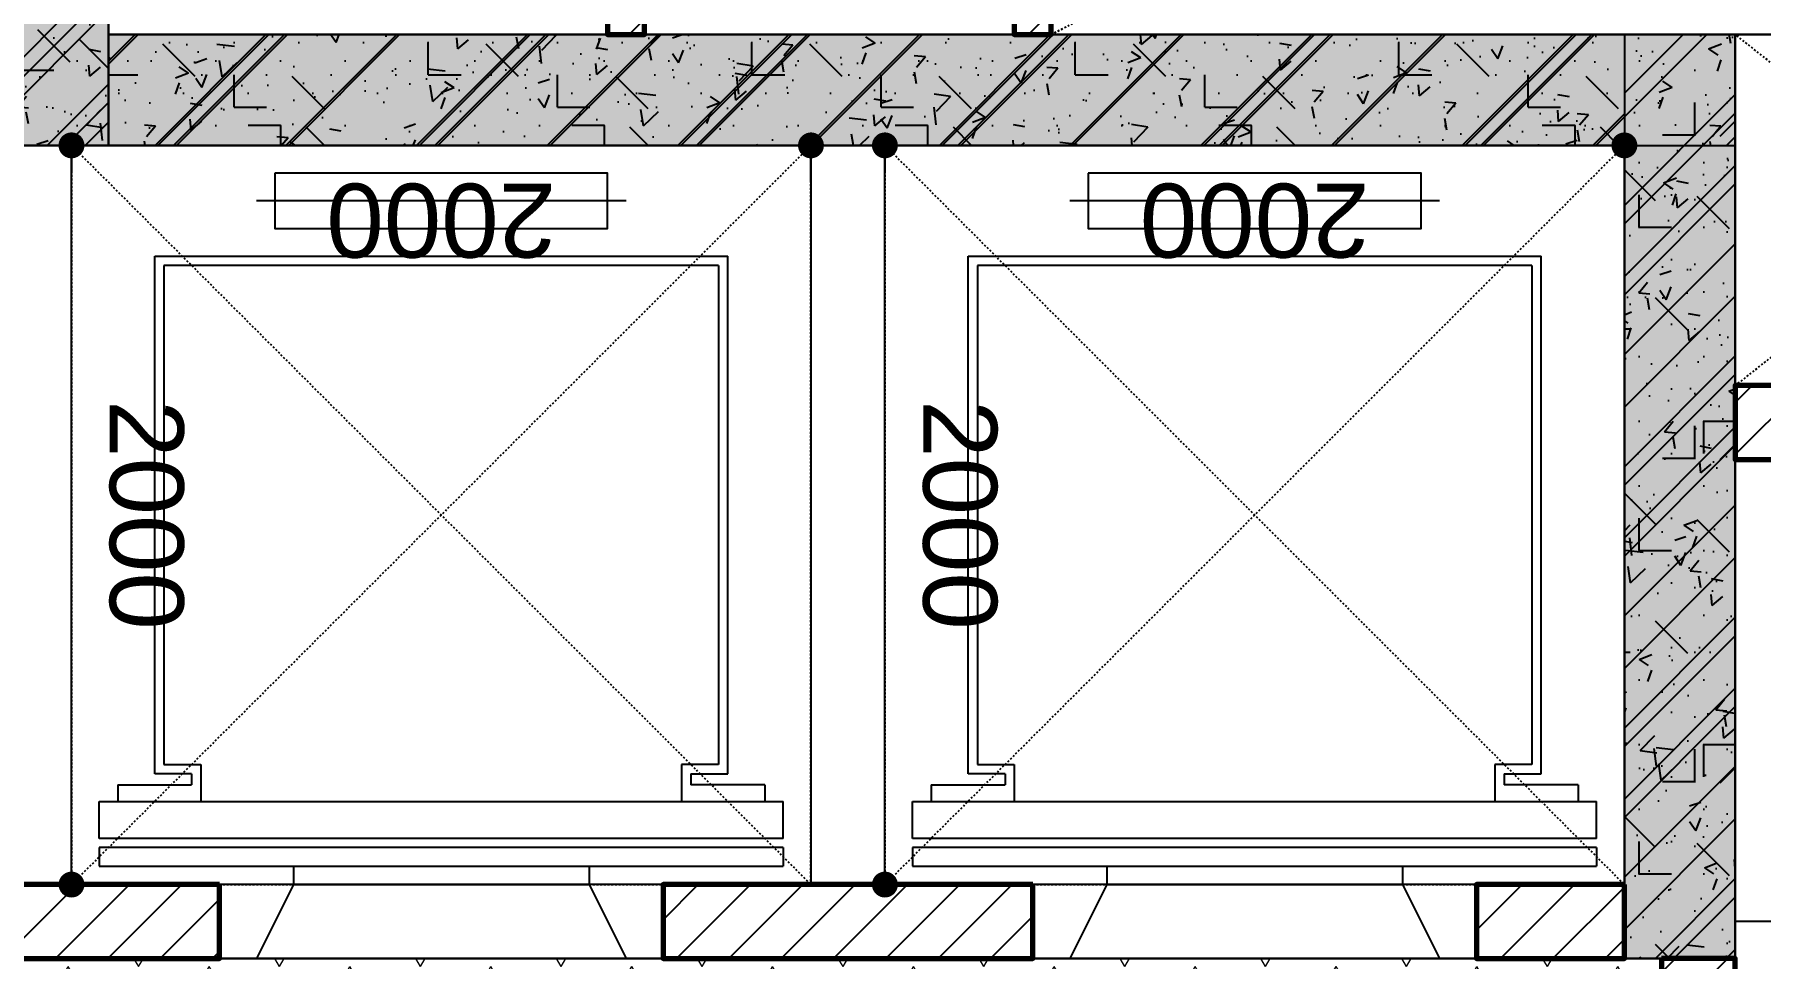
# Model space of a CAD drawing. Header units: millimetres. Extents: x 379264 to 1158416, y -283062 to 356890.
# Drawn here: x 1103133.2 to 1103226.6, y -4020.1 to -3970.1 of the extents above; entities that cross this region are included whole.
import ezdxf
from ezdxf.enums import TextEntityAlignment as Align

# ---------------------------------------------------------------- set-up
doc = ezdxf.new("R2010")
doc.units = ezdxf.units.MM
for name, pattern in [('keyplan TANG 1$0$Core 1A$0$Hidden10.5', [1.5, 1, -0.5]), ('keyplan TANG 1$0$mb tang 1 TWA$0$Core 1A$0$Hidden10.5', [1.5, 1, -0.5]), ('keyplan TANG 1$0$mb tang 1 TWA$0$Lift Car$0$Hidden10.5', [1.5, 1, -0.5])]:
    doc.linetypes.add(name, pattern=pattern)
for name, color, linetype in [('CHI TIET THANG SAN VUON$0$DnW', 20, 'Continuous'), ('keyplan TANG 1$0$Concrete Line', 250, 'Continuous'), ('keyplan TANG 1$0$mb tang 1 TWA$0$Brick Wall', 250, 'Continuous'), ('keyplan TANG 1$0$mb tang 1 TWA$0$Concrete Hatch', 250, 'Continuous'), ('keyplan TANG 1$0$mb tang 1 TWA$0$Concrete Line', 250, 'Continuous'), ('keyplan TANG 1$0$mb tang 1 TWA$0$Concrete Solid', 250, 'Continuous'), ('keyplan TANG 1$0$mb tang 1 TWA$0$Door', 250, 'Continuous'), ('keyplan TANG 1$0$mb tang 1 TWA$0$Furniture', 250, 'Continuous'), ('keyplan TANG 1$0$mb tang 1 TWA$0$Lift Car', 250, 'Continuous'), ('keyplan TANG 1$0$mb tang 1 TWA$0$Opening Hidden', 250, 'keyplan TANG 1$0$mb tang 1 TWA$0$Core 1A$0$Hidden10.5'), ('keyplan TANG 1$0$mb tang 1 TWA$0$Opening Line', 250, 'Continuous'), ('keyplan TANG 1$0$mb tang 1 TWA$0$Opening Text', 250, 'Continuous'), ('keyplan TANG 1$0$mb tang 1 TWA$0$Staircase', 250, 'Continuous'), ('keyplan TANG 1$0$mb tang 1 TWA$0$Wall Hatch', 250, 'Continuous'), ('keyplan TANG 1$0$MB_Cot tang 1$0$Concrete Hatch', 250, 'Continuous'), ('keyplan TANG 1$0$MB_Cot tang 1$0$Concrete Line', 250, 'Continuous'), ('keyplan TANG 1$0$MB_Cot tang 1$0$Concrete Solid', 250, 'Continuous'), ('keyplan TANG 1$0$MB_Cot tang 1$0$Lift Car', 250, 'Continuous'), ('keyplan TANG 1$0$mb_unitmix twa 1-20$0$Net thay Tran', 250, 'Continuous'), ('keyplan TANG 1$0$Opening Hidden', 250, 'keyplan TANG 1$0$Core 1A$0$Hidden10.5'), ('keyplan TANG 1$0$Opening Line', 250, 'Continuous'), ('keyplan TANG 1$0$Opening Text', 250, 'Continuous')]:
    doc.layers.add(name, color=color, linetype=linetype)
for name, color, linetype, lineweight in [('keyplan TANG 1$0$mb tang 1 TWA$0$Net thay Tuong', 250, 'Continuous', 20), ('keyplan TANG 1$0$mb tang 1 TWA$0$Wall Line', 250, 'Continuous', 70), ('keyplan TANG 1$0$mb_unitmix twa 1-20$0$Hatch vat lieu', 250, 'Continuous', 5)]:
    doc.layers.add(name, color=color, linetype=linetype, lineweight=lineweight)
doc.styles.add('keyplan TANG 1$0$mb tang 1 TWA$0$Arial_C', font='arial.ttf')
doc.styles.add('keyplan TANG 1$0$mb tang 1 TWA$0$VNI-HelveC', font='VHELVCN_0.TTF')
doc.styles.add('keyplan TANG 1$0$VNI-HelveC', font='VHELVCN_0.TTF')
doc.dimstyles.new('keyplan TANG 1$0$mb tang 1 TWA$0$Dim 100 (A1-A2)', dxfattribs={"dimscale": 100, "dimtxt": 2, "dimasz": 0.7, "dimexe": 0, "dimexo": 1, "dimgap": 1, "dimtad": 1, "dimdec": 0, "dimzin": 12, "dimdsep": 46, "dimtxsty": 'keyplan TANG 1$0$mb tang 1 TWA$0$Arial_C', "dimblk": 'keyplan TANG 1$0$mb tang 1 TWA$0$_Dot', "dimcen": 1, "dimclrd": 256, "dimclre": 256, "dimclrt": 3, "dimadec": 0, "dimazin": 0, "dimtfac": 1, "dimtdec": 0, "dimtix": 1, "dimtmove": 2, "dimatfit": 3, "dimldrblk": 'keyplan TANG 1$0$mb tang 1 TWA$0$HTT Arrow 30', "dimfxl": 1, "dimtolj": 1, "dimtzin": 0, "dimarcsym": 0})

# ---------------------------------------------------------------- blocks, each defined once
blk = doc.blocks.new('*U33')
at = {"layer": 'keyplan TANG 1$0$Opening Hidden'}
for p, q in [((0, 0), (1200, 950)), ((1200, 0), (0, 950))]:
    blk.add_line(p, q, dxfattribs=at)
at = {"layer": 'keyplan TANG 1$0$Opening Line'}
blk.add_lwpolyline([(0, 0), (1200, 5.684341886080801e-14), (1200, 950), (0, 950)], close=True, dxfattribs=at)
at = {"layer": 'keyplan TANG 1$0$Opening Text', "style": 'keyplan TANG 1$0$VNI-HelveC'}
blk.add_attdef('OPENING', text='', height=100, dxfattribs=at).set_placement((750, 1325.000000000007), align=Align.MIDDLE_CENTER)
blk = doc.blocks.new('keyplan TANG 1$0$A$Cec98b088')
at = {"layer": 'keyplan TANG 1$0$Opening Line'}
blk.add_blockref('*U33', (19850.00000000003, 138400.000003655), dxfattribs=at)
blk = doc.blocks.new('keyplan TANG 1$0$mb tang 1 TWA$0$_Dot')
at = {"color": 0, "linetype": 'ByBlock', "lineweight": -2}
blk.add_line((-0.5, 0), (-1, 0), dxfattribs=at)
at = {"color": 0, "linetype": 'ByBlock', "const_width": 0.5}
blk.add_lwpolyline([(-0.25, 0, 1), (0.25, 0, 1)], format="xyb", close=True, dxfattribs=at)
blk = doc.blocks.new('*D198')
at = {"layer": 'Defpoints', "lineweight": -2, "transparency": 16777216}
for p, q in [((-132975.3291589179, -60783.47322053788), (-132975.3291589179, -60883.47322053788)), ((-130975.3291589179, -60783.47322053788), (-130975.3291589179, -60883.47322053788)), ((-132905.3291589179, -60883.47322053788), (-131045.3291589179, -60883.47322053788))]:
    blk.add_line(p, q, dxfattribs=at)
at = {"layer": 'Defpoints', "color": 0, "transparency": 16777216}
for p in [(-132975.3291589179, -60883.47322053788), (-130975.3291589179, -60883.47322053788), (-130975.3291589179, -60883.47322053788)]:
    blk.add_point(p, dxfattribs=at)
at = {"layer": 'Defpoints', "lineweight": -2, "transparency": 16777216, "xscale": 70, "yscale": 70, "zscale": 70, "rotation": 180}
blk.add_blockref('keyplan TANG 1$0$mb tang 1 TWA$0$_Dot', (-132975.3291589179, -60883.47322053788), dxfattribs=at)
at = {"layer": 'Defpoints', "lineweight": -2, "transparency": 16777216, "xscale": 70, "yscale": 70, "zscale": 70}
blk.add_blockref('keyplan TANG 1$0$mb tang 1 TWA$0$_Dot', (-130975.3291589179, -60883.47322053788), dxfattribs=at)
at = {"layer": 'Defpoints', "color": 3, "transparency": 16777216, "insert": (-131975.3291589179, -60681.35862299355), "char_height": 200, "attachment_point": 5, "style": 'keyplan TANG 1$0$mb tang 1 TWA$0$Arial_C'}
blk.add_mtext('\\A1;2000', dxfattribs=at)
blk = doc.blocks.new('keyplan TANG 1$0$mb tang 1 TWA$0$HTT Arrow 30')
blk.add_hatch(color=256).paths.add_polyline_path([(-2.5, 0.3750000000000002), (-2.5, -0.3749999999999998), (0, 0)])
at = {"color": 0, "linetype": 'ByBlock', "lineweight": -2}
for p, q in [((0, 0), (-2.5, 0.3750000000000002)), ((-2.5, -0.3749999999999998), (-2.5, 0.3750000000000002)), ((0, 0), (-2.5, -0.3749999999999998))]:
    blk.add_line(p, q, dxfattribs=at)
blk = doc.blocks.new('*D199')
at = {"layer": 'Defpoints', "lineweight": -2, "transparency": 16777216}
for p, q in [((-131075.329158918, -58883.47322053791), (-130975.3291589181, -58883.47322053791)), ((-130975.3291589181, -58953.47322053791), (-130975.3291589181, -60813.47322053791)), ((-131075.329158918, -60883.47322053791), (-130975.3291589181, -60883.47322053791))]:
    blk.add_line(p, q, dxfattribs=at)
at = {"layer": 'Defpoints', "color": 0, "transparency": 16777216}
for p in [(-130975.329158918, -58883.47322053791), (-130975.329158918, -60883.47322053791), (-130975.3291589181, -60883.47322053791)]:
    blk.add_point(p, dxfattribs=at)
at = {"layer": 'Defpoints', "lineweight": -2, "transparency": 16777216, "xscale": 70, "yscale": 70, "zscale": 70}
for p, rotation in [((-130975.3291589181, -58883.47322053791), 90), ((-130975.3291589181, -60883.47322053791), 270)]:
    blk.add_blockref('keyplan TANG 1$0$mb tang 1 TWA$0$_Dot', p, dxfattribs=dict(at, rotation=rotation))
at = {"layer": 'Defpoints', "color": 3, "transparency": 16777216, "insert": (-131177.4437564624, -59883.47322053786), "char_height": 200, "attachment_point": 5, "rotation": 90, "style": 'keyplan TANG 1$0$mb tang 1 TWA$0$Arial_C'}
blk.add_mtext('\\A1;2000', dxfattribs=at)
blk = doc.blocks.new('*U231')
at = {"layer": 'keyplan TANG 1$0$mb tang 1 TWA$0$Wall Hatch'}
h = blk.add_hatch(dxfattribs=at)
h.set_pattern_fill('LINE10', color=256, scale=100, angle=45, style=0, pattern_type=2)
h.set_pattern_definition([(45, (1250, -50.00000000000036), (-70.71067811865474, 70.71067811865476), [])])
h.paths.add_polyline_path([(1300, -2.833289158843399e-13), (0, 0), (-1.358912982141192e-13, -200), (1300, -200.0000000000003)])
at = {"layer": 'keyplan TANG 1$0$mb tang 1 TWA$0$Wall Line'}
blk.add_lwpolyline([(1300, -2.833289158843399e-13), (0, 0), (-1.358912982141192e-13, -200), (1300, -200.0000000000003)], close=True, dxfattribs=at)
blk = doc.blocks.new('*U1425')
at = {"layer": 'keyplan TANG 1$0$mb tang 1 TWA$0$Wall Hatch'}
h = blk.add_hatch(dxfattribs=at)
h.set_pattern_fill('LINE10', color=256, scale=100, angle=45, style=0, pattern_type=2)
h.set_pattern_definition([(45, (950, -50.00000000000029), (-70.71067811865474, 70.71067811865476), [])])
h.paths.add_polyline_path([(1000, -2.122746423083299e-13), (0, 0), (-1.358912982141192e-13, -200), (1000, -200.0000000000002)])
at = {"layer": 'keyplan TANG 1$0$mb tang 1 TWA$0$Wall Line'}
blk.add_lwpolyline([(1000, -2.122746423083299e-13), (0, 0), (-1.358912982141192e-13, -200), (1000, -200.0000000000002)], close=True, dxfattribs=at)
blk = doc.blocks.new('*U1426')
at = {"layer": 'keyplan TANG 1$0$mb tang 1 TWA$0$Wall Hatch'}
h = blk.add_hatch(dxfattribs=at)
h.set_pattern_fill('LINE10', color=256, scale=100, angle=45, style=0, pattern_type=2)
h.set_pattern_definition([(45, (350, -50.00000000000016), (-70.71067811865474, 70.71067811865476), [])])
h.paths.add_polyline_path([(400, -8.437694987151185e-14), (0, 0), (-1.358912982141192e-13, -200), (400, -200.0000000000001)])
at = {"layer": 'keyplan TANG 1$0$mb tang 1 TWA$0$Wall Line'}
blk.add_lwpolyline([(400, -8.437694987151185e-14), (0, 0), (-1.358912982141192e-13, -200), (400, -200.0000000000001)], close=True, dxfattribs=at)
blk = doc.blocks.new('*U1429')
at = {"layer": 'keyplan TANG 1$0$mb tang 1 TWA$0$Wall Hatch'}
h = blk.add_hatch(dxfattribs=at)
h.set_pattern_fill('LINE10', color=256, scale=100, angle=45, style=0, pattern_type=2)
h.set_pattern_definition([(45, (2450.000000000015, -50.00000000000059), (-70.71067811865474, 70.71067811865476), [])])
h.paths.add_polyline_path([(2500.000000000015, -5.277556169858144e-13), (0, 0), (-1.358912982141192e-13, -200), (2500.000000000015, -200.0000000000005)])
at = {"layer": 'keyplan TANG 1$0$mb tang 1 TWA$0$Wall Line'}
blk.add_lwpolyline([(2500.000000000015, -5.277556169858144e-13), (0, 0), (-1.358912982141192e-13, -200), (2500.000000000015, -200.0000000000005)], close=True, dxfattribs=at)
blk = doc.blocks.new('*U225')
at = {"layer": 'keyplan TANG 1$0$mb tang 1 TWA$0$Wall Hatch'}
h = blk.add_hatch(dxfattribs=at)
h.set_pattern_fill('LINE10', color=256, scale=100, angle=45, style=0, pattern_type=2)
h.set_pattern_definition([(45, (949.9999999999997, 1349.999999999999), (-70.71067811865474, 70.71067811865476), [])])
h.paths.add_polyline_path([(-5.302425165609748e-13, 2400), (0, 0), (200, -4.707345624410666e-14), (199.9999999999995, 2400)])
at = {"layer": 'keyplan TANG 1$0$mb tang 1 TWA$0$Wall Line'}
blk.add_lwpolyline([(-5.302425165609748e-13, 2400), (0, 0), (200, -4.707345624410666e-14), (199.9999999999995, 2400)], close=True, dxfattribs=at)
blk = doc.blocks.new('*U221')
at = {"layer": 'keyplan TANG 1$0$mb tang 1 TWA$0$Concrete Hatch'}
h = blk.add_hatch(dxfattribs=at)
h.set_pattern_fill('CONCRETE', color=256, scale=50, style=0, pattern_type=2)
h.set_pattern_definition([(45, (-250, -650.0000000000073), (-176.7766952966369, 176.7766952966369), []), (45, (-250, -600.0000000000073), (-353.5533905932737, 353.5533905932738), []), (49.99999999999999, (-250, -650.0000000000073), (358.6300913003767, -31.37606749129755), [37.5, -412.5]), (355, (-250, -650.0000000000073), (-69.3756668065, 376.0960668500059), [30, -330]), (100.4514, (-220.1141600000001, -652.6146700000072), (289.2546908570108, 344.7197710304768), [31.870095, -350.571056]), (46.18420000000001, (-250, -550.0000000000073), (533.6205243128222, -82.75950716450905), [56.25, -618.75]), (96.6356, (-205.5316275, -556.8966535000072), (467.3313527743517, 487.0589354502209), [47.805144, -525.8565]), (351.1842, (-250, -550.0000000000073), (467.3309725668136, 487.0593004626623), [45, -495]), (21, (-200, -575.0000000000073), (298.4535260592309, -201.3094453326694), [37.5, -412.5]), (326.0000000000001, (-200, -575.0000000000073), (121.6576659607909, 362.5750225234265), [30, -330]), (71.4514, (-175.1288835, -591.7758030000073), (420.111314290745, 161.2652483549762), [31.870095, -350.571056]), (37.50000000000001, (-250, -650.0000000000073), (6.079927658645334, 166.4469269156558), [0, -326, 0, -335, 0, -331.25]), (7.499999999999999, (-250, -650.0000000000073), (131.5347687210743, 197.2058559411801), [0, -191, 0, -318.5, 0, -126.25]), (327.5, (-361.5, -650.0000000000073), (266.9112180862045, -11.2774358671899), [0, -125, 0, -390, 0, -517.5]), (317.5, (-411.5, -650.0000000000073), (291.5930846711931, 50.05249116615882), [0, -162.5, 0, -259, 0, -367.5]), (0, (-75, -475.0000000000073), (0, 875), [87.5, -787.5]), (0, (187.5, -300.0000000000073), (0, 875), [87.5, -787.5]), (0, (12.5, 49.99999999999272), (0, 875), [87.5, -350, 87.5, -350]), (90, (-75, -475.0000000000073), (-875, 5.35782974626967e-14), [87.5, -787.5]), (90, (12.5, 49.99999999999272), (-875, 5.35782974626967e-14), [87.5, -787.5]), (90, (275, -300.0000000000073), (-875, 5.35782974626967e-14), [87.5, -787.5]), (90, (450, -37.50000000000728), (-875, 5.35782974626967e-14), [87.5, -787.5]), (135, (12.5, -475.0000000000073), (-875.016357447105, 8.881784197001252e-14), [123.76, -1113.7]), (135, (100, 49.99999999999272), (-875.016357447105, 8.881784197001252e-14), [123.76, -1113.7]), (45, (187.5, -300.0000000000073), (8.881784197001252e-14, 875.016357447105), [123.76, -247.485, 123.76, -742.455]), (0, (-425, -650.0000000000073), (87.5, 87.5), [-175, 0])])
h.paths.add_polyline_path([(-250, 150), (-250, -750.0000000000073), (50, -750.0000000000073), (50, 150)])
at = {"layer": 'keyplan TANG 1$0$mb tang 1 TWA$0$Concrete Solid'}
blk.add_hatch(color=256, dxfattribs=at).paths.add_polyline_path([(-250, 150), (-250, -750.0000000000073), (50, -750.0000000000073), (50, 150)])
at = {"layer": 'keyplan TANG 1$0$mb tang 1 TWA$0$Concrete Line'}
blk.add_lwpolyline([(-250, 150), (-250, -750.0000000000073), (50, -750.0000000000073), (50, 150)], close=True, dxfattribs=at)
blk = doc.blocks.new('*U222')
at = {"layer": 'keyplan TANG 1$0$mb tang 1 TWA$0$Concrete Hatch'}
h = blk.add_hatch(dxfattribs=at)
h.set_pattern_fill('CONCRETE', color=256, scale=50, style=0, pattern_type=2)
h.set_pattern_definition([(45, (-250, -2250.000000000007), (-176.7766952966369, 176.7766952966369), []), (45, (-250, -2200.000000000007), (-353.5533905932737, 353.5533905932738), []), (49.99999999999999, (-250, -2250.000000000007), (358.6300913003767, -31.37606749129755), [37.5, -412.5]), (355, (-250, -2250.000000000007), (-69.3756668065, 376.0960668500059), [30, -330]), (100.4514, (-220.1141600000001, -2252.614670000007), (289.2546908570108, 344.7197710304768), [31.870095, -350.571056]), (46.18420000000001, (-250, -2150.000000000007), (533.6205243128222, -82.75950716450905), [56.25, -618.75]), (96.6356, (-205.5316275, -2156.896653500007), (467.3313527743517, 487.0589354502209), [47.805144, -525.8565]), (351.1842, (-250, -2150.000000000007), (467.3309725668136, 487.0593004626623), [45, -495]), (21, (-200, -2175.000000000007), (298.4535260592309, -201.3094453326694), [37.5, -412.5]), (326.0000000000001, (-200, -2175.000000000007), (121.6576659607909, 362.5750225234265), [30, -330]), (71.4514, (-175.1288835, -2191.775803000007), (420.111314290745, 161.2652483549762), [31.870095, -350.571056]), (37.50000000000001, (-250, -2250.000000000007), (6.079927658645334, 166.4469269156558), [0, -326, 0, -335, 0, -331.25]), (7.499999999999999, (-250, -2250.000000000007), (131.5347687210743, 197.2058559411801), [0, -191, 0, -318.5, 0, -126.25]), (327.5, (-361.5, -2250.000000000007), (266.9112180862045, -11.2774358671899), [0, -125, 0, -390, 0, -517.5]), (317.5, (-411.5, -2250.000000000007), (291.5930846711931, 50.05249116615882), [0, -162.5, 0, -259, 0, -367.5]), (0, (-75, -2075.000000000007), (0, 875), [87.5, -787.5]), (0, (187.5, -1900.000000000007), (0, 875), [87.5, -787.5]), (0, (12.5, -1550.000000000007), (0, 875), [87.5, -350, 87.5, -350]), (90, (-75, -2075.000000000007), (-875, 5.35782974626967e-14), [87.5, -787.5]), (90, (12.5, -1550.000000000007), (-875, 5.35782974626967e-14), [87.5, -787.5]), (90, (275, -1900.000000000007), (-875, 5.35782974626967e-14), [87.5, -787.5]), (90, (450, -1637.500000000007), (-875, 5.35782974626967e-14), [87.5, -787.5]), (135, (12.5, -2075.000000000007), (-875.016357447105, 8.881784197001252e-14), [123.76, -1113.7]), (135, (100, -1550.000000000007), (-875.016357447105, 8.881784197001252e-14), [123.76, -1113.7]), (45, (187.5, -1900.000000000007), (8.881784197001252e-14, 875.016357447105), [123.76, -247.485, 123.76, -742.455]), (0, (-425, -2250.000000000007), (87.5, 87.5), [-175, 0])])
h.paths.add_polyline_path([(-250, 150), (-250, -2350.000000000007), (50, -2350.000000000007), (50, 150)])
at = {"layer": 'keyplan TANG 1$0$mb tang 1 TWA$0$Concrete Solid'}
blk.add_hatch(color=256, dxfattribs=at).paths.add_polyline_path([(-250, 150), (-250, -2350.000000000007), (50, -2350.000000000007), (50, 150)])
at = {"layer": 'keyplan TANG 1$0$mb tang 1 TWA$0$Concrete Line'}
blk.add_lwpolyline([(-250, 150), (-250, -2350.000000000007), (50, -2350.000000000007), (50, 150)], close=True, dxfattribs=at)
blk = doc.blocks.new('*U224')
at = {"layer": 'keyplan TANG 1$0$mb tang 1 TWA$0$Concrete Hatch'}
h = blk.add_hatch(dxfattribs=at)
h.set_pattern_fill('CONCRETE', color=256, scale=50, style=0, pattern_type=2)
h.set_pattern_definition([(45, (-250, -3850.000000000007), (-176.7766952966369, 176.7766952966369), []), (45, (-250, -3800.000000000007), (-353.5533905932737, 353.5533905932738), []), (49.99999999999999, (-250, -3850.000000000007), (358.6300913003767, -31.37606749129755), [37.5, -412.5]), (355, (-250, -3850.000000000007), (-69.3756668065, 376.0960668500059), [30, -330]), (100.4514, (-220.1141600000001, -3852.614670000007), (289.2546908570108, 344.7197710304768), [31.870095, -350.571056]), (46.18420000000001, (-250, -3750.000000000007), (533.6205243128222, -82.75950716450905), [56.25, -618.75]), (96.6356, (-205.5316275, -3756.896653500007), (467.3313527743517, 487.0589354502209), [47.805144, -525.8565]), (351.1842, (-250, -3750.000000000007), (467.3309725668136, 487.0593004626623), [45, -495]), (21, (-200, -3775.000000000007), (298.4535260592309, -201.3094453326694), [37.5, -412.5]), (326.0000000000001, (-200, -3775.000000000007), (121.6576659607909, 362.5750225234265), [30, -330]), (71.4514, (-175.1288835, -3791.775803000007), (420.111314290745, 161.2652483549762), [31.870095, -350.571056]), (37.50000000000001, (-250, -3850.000000000007), (6.079927658645334, 166.4469269156558), [0, -326, 0, -335, 0, -331.25]), (7.499999999999999, (-250, -3850.000000000007), (131.5347687210743, 197.2058559411801), [0, -191, 0, -318.5, 0, -126.25]), (327.5, (-361.5, -3850.000000000007), (266.9112180862045, -11.2774358671899), [0, -125, 0, -390, 0, -517.5]), (317.5, (-411.5, -3850.000000000007), (291.5930846711931, 50.05249116615882), [0, -162.5, 0, -259, 0, -367.5]), (0, (-75, -3675.000000000007), (0, 875), [87.5, -787.5]), (0, (187.5, -3500.000000000007), (0, 875), [87.5, -787.5]), (0, (12.5, -3150.000000000007), (0, 875), [87.5, -350, 87.5, -350]), (90, (-75, -3675.000000000007), (-875, 5.35782974626967e-14), [87.5, -787.5]), (90, (12.5, -3150.000000000007), (-875, 5.35782974626967e-14), [87.5, -787.5]), (90, (275, -3500.000000000007), (-875, 5.35782974626967e-14), [87.5, -787.5]), (90, (450, -3237.500000000007), (-875, 5.35782974626967e-14), [87.5, -787.5]), (135, (12.5, -3675.000000000007), (-875.016357447105, 8.881784197001252e-14), [123.76, -1113.7]), (135, (100, -3150.000000000007), (-875.016357447105, 8.881784197001252e-14), [123.76, -1113.7]), (45, (187.5, -3500.000000000007), (8.881784197001252e-14, 875.016357447105), [123.76, -247.485, 123.76, -742.455]), (0, (-425, -3850.000000000007), (87.5, 87.5), [-175, 0])])
h.paths.add_polyline_path([(-250, 150), (-250, -3950.000000000007), (50, -3950.000000000007), (50, 150)])
at = {"layer": 'keyplan TANG 1$0$mb tang 1 TWA$0$Concrete Solid'}
blk.add_hatch(color=256, dxfattribs=at).paths.add_polyline_path([(-250, 150), (-250, -3950.000000000007), (50, -3950.000000000007), (50, 150)])
at = {"layer": 'keyplan TANG 1$0$mb tang 1 TWA$0$Concrete Line'}
blk.add_lwpolyline([(-250, 150), (-250, -3950.000000000007), (50, -3950.000000000007), (50, 150)], close=True, dxfattribs=at)
blk = doc.blocks.new('*U214')
at = {"layer": 'keyplan TANG 1$0$mb tang 1 TWA$0$Opening Hidden'}
for p, q in [((0, 0), (3050, 1600)), ((3050, 0), (0, 1600))]:
    blk.add_line(p, q, dxfattribs=at)
at = {"layer": 'keyplan TANG 1$0$mb tang 1 TWA$0$Opening Line'}
blk.add_lwpolyline([(0, 0), (3050, 5.684341886080801e-14), (3050, 1600), (0, 1600)], close=True, dxfattribs=at)
at = {"layer": 'keyplan TANG 1$0$mb tang 1 TWA$0$Opening Text', "style": 'keyplan TANG 1$0$mb tang 1 TWA$0$VNI-HelveC'}
blk.add_attdef('OPENING', text='', height=100, dxfattribs=at).set_placement((1650.032410339074, 802.5320876088226), align=Align.MIDDLE_CENTER)
blk = doc.blocks.new('*U207')
at = {"layer": 'keyplan TANG 1$0$mb tang 1 TWA$0$Wall Hatch'}
h = blk.add_hatch(dxfattribs=at)
h.set_pattern_fill('LINE10', color=256, scale=100, angle=45, style=0, pattern_type=2)
h.set_pattern_definition([(45, (850.0000000000001, -350.0000000000005), (-70.71067811865474, 70.71067811865476), [])])
h.paths.add_polyline_path([(-1.678657213233236e-13, 699.9999999999998), (0, 0), (99.99999999999996, -4.707345624410666e-14), (99.99999999999982, 699.9999999999998)])
at = {"layer": 'keyplan TANG 1$0$mb tang 1 TWA$0$Wall Line'}
blk.add_lwpolyline([(-1.678657213233236e-13, 699.9999999999998), (0, 0), (99.99999999999996, -4.707345624410666e-14), (99.99999999999982, 699.9999999999998)], close=True, dxfattribs=at)
blk = doc.blocks.new('*U209')
at = {"layer": 'keyplan TANG 1$0$mb tang 1 TWA$0$Wall Hatch'}
h = blk.add_hatch(dxfattribs=at)
h.set_pattern_fill('LINE10', color=256, scale=100, angle=45, style=0, pattern_type=2)
h.set_pattern_definition([(45, (849.9999999999999, 549.9999999999995), (-70.71067811865474, 70.71067811865476), [])])
h.paths.add_polyline_path([(-3.597122599785507e-13, 1600), (0, 0), (99.99999999999996, -4.707345624410666e-14), (99.99999999999962, 1600)])
at = {"layer": 'keyplan TANG 1$0$mb tang 1 TWA$0$Wall Line'}
blk.add_lwpolyline([(-3.597122599785507e-13, 1600), (0, 0), (99.99999999999996, -4.707345624410666e-14), (99.99999999999962, 1600)], close=True, dxfattribs=at)
blk = doc.blocks.new('*U54')
at = {"layer": 'keyplan TANG 1$0$MB_Cot tang 1$0$Concrete Hatch'}
h = blk.add_hatch(dxfattribs=at)
h.set_pattern_fill('CONCRETE', color=256, scale=50, style=0, pattern_type=2)
h.set_pattern_definition([(45, (4250, -49.99999999999986), (-176.7766952966369, 176.7766952966369), []), (45, (4250, 1.4210854715202e-13), (-353.5533905932737, 353.5533905932738), []), (49.99999999999999, (4250, -49.99999999999986), (358.6300913003767, -31.37606749129755), [37.5, -412.5]), (355, (4250, -49.99999999999986), (-69.3756668065, 376.0960668500059), [30, -330]), (100.4514, (4279.88584, -52.61466999999985), (289.2546908570108, 344.7197710304768), [31.870095, -350.571056]), (46.18420000000001, (4250, 50.00000000000014), (533.6205243128222, -82.75950716450905), [56.25, -618.75]), (96.6356, (4294.4683725, 43.10334650000013), (467.3313527743517, 487.0589354502209), [47.805144, -525.8565]), (351.1842, (4250, 50.00000000000014), (467.3309725668136, 487.0593004626623), [45, -495]), (21, (4300, 25.00000000000014), (298.4535260592309, -201.3094453326694), [37.5, -412.5]), (326.0000000000001, (4300, 25.00000000000014), (121.6576659607909, 362.5750225234265), [30, -330]), (71.4514, (4324.8711165, 8.224197000000146), (420.111314290745, 161.2652483549762), [31.870095, -350.571056]), (37.50000000000001, (4250, -49.99999999999986), (6.079927658645334, 166.4469269156558), [0, -326, 0, -335, 0, -331.25]), (7.499999999999999, (4250, -49.99999999999986), (131.5347687210743, 197.2058559411801), [0, -191, 0, -318.5, 0, -126.25]), (327.5, (4138.5, -49.99999999999986), (266.9112180862045, -11.2774358671899), [0, -125, 0, -390, 0, -517.5]), (317.5, (4088.5, -49.99999999999986), (291.5930846711931, 50.05249116615882), [0, -162.5, 0, -259, 0, -367.5]), (0, (4425, 125.0000000000001), (0, 875), [87.5, -787.5]), (0, (4687.5, 300.0000000000001), (0, 875), [87.5, -787.5]), (0, (4512.5, 650.0000000000001), (0, 875), [87.5, -350, 87.5, -350]), (90, (4425, 125.0000000000001), (-875, 5.35782974626967e-14), [87.5, -787.5]), (90, (4512.5, 650.0000000000001), (-875, 5.35782974626967e-14), [87.5, -787.5]), (90, (4775, 300.0000000000001), (-875, 5.35782974626967e-14), [87.5, -787.5]), (90, (4950, 562.5000000000001), (-875, 5.35782974626967e-14), [87.5, -787.5]), (135, (4512.5, 125.0000000000001), (-875.016357447105, 8.881784197001252e-14), [123.76, -1113.7]), (135, (4600, 650.0000000000001), (-875.016357447105, 8.881784197001252e-14), [123.76, -1113.7]), (45, (4687.5, 300.0000000000001), (8.881784197001252e-14, 875.016357447105), [123.76, -247.485, 123.76, -742.455]), (0, (4075, -49.99999999999986), (87.5, 87.5), [-175, 0])])
h.paths.add_polyline_path([(-50, 150), (-50, -149.9999999999999), (4350, -150), (4350, 150)])
at = {"layer": 'keyplan TANG 1$0$MB_Cot tang 1$0$Concrete Solid'}
blk.add_hatch(color=256, dxfattribs=at).paths.add_polyline_path([(-50, 150), (-50, -149.9999999999999), (4350, -150), (4350, 150)])
at = {"layer": 'keyplan TANG 1$0$MB_Cot tang 1$0$Concrete Line'}
blk.add_lwpolyline([(-50, 150), (-50, -149.9999999999999), (4350, -150), (4350, 150)], close=True, dxfattribs=at)
blk = doc.blocks.new('*U1403')
at = {"layer": 'keyplan TANG 1$0$MB_Cot tang 1$0$Concrete Hatch'}
h = blk.add_hatch(dxfattribs=at)
h.set_pattern_fill('CONCRETE', color=256, scale=50, style=0, pattern_type=2)
h.set_pattern_definition([(45, (2050, -49.99999999999986), (-176.7766952966369, 176.7766952966369), []), (45, (2050, 1.4210854715202e-13), (-353.5533905932737, 353.5533905932738), []), (49.99999999999999, (2050, -49.99999999999986), (358.6300913003767, -31.37606749129755), [37.5, -412.5]), (355, (2050, -49.99999999999986), (-69.3756668065, 376.0960668500059), [30, -330]), (100.4514, (2079.88584, -52.61466999999985), (289.2546908570108, 344.7197710304768), [31.870095, -350.571056]), (46.18420000000001, (2050, 50.00000000000014), (533.6205243128222, -82.75950716450905), [56.25, -618.75]), (96.6356, (2094.4683725, 43.10334650000013), (467.3313527743517, 487.0589354502209), [47.805144, -525.8565]), (351.1842, (2050, 50.00000000000014), (467.3309725668136, 487.0593004626623), [45, -495]), (21, (2100, 25.00000000000014), (298.4535260592309, -201.3094453326694), [37.5, -412.5]), (326.0000000000001, (2100, 25.00000000000014), (121.6576659607909, 362.5750225234265), [30, -330]), (71.4514, (2124.8711165, 8.224197000000146), (420.111314290745, 161.2652483549762), [31.870095, -350.571056]), (37.50000000000001, (2050, -49.99999999999986), (6.079927658645334, 166.4469269156558), [0, -326, 0, -335, 0, -331.25]), (7.499999999999999, (2050, -49.99999999999986), (131.5347687210743, 197.2058559411801), [0, -191, 0, -318.5, 0, -126.25]), (327.5, (1938.5, -49.99999999999986), (266.9112180862045, -11.2774358671899), [0, -125, 0, -390, 0, -517.5]), (317.5, (1888.5, -49.99999999999986), (291.5930846711931, 50.05249116615882), [0, -162.5, 0, -259, 0, -367.5]), (0, (2225, 125.0000000000001), (0, 875), [87.5, -787.5]), (0, (2487.5, 300.0000000000001), (0, 875), [87.5, -787.5]), (0, (2312.5, 650.0000000000001), (0, 875), [87.5, -350, 87.5, -350]), (90, (2225, 125.0000000000001), (-875, 5.35782974626967e-14), [87.5, -787.5]), (90, (2312.5, 650.0000000000001), (-875, 5.35782974626967e-14), [87.5, -787.5]), (90, (2575, 300.0000000000001), (-875, 5.35782974626967e-14), [87.5, -787.5]), (90, (2750, 562.5000000000001), (-875, 5.35782974626967e-14), [87.5, -787.5]), (135, (2312.5, 125.0000000000001), (-875.016357447105, 8.881784197001252e-14), [123.76, -1113.7]), (135, (2400, 650.0000000000001), (-875.016357447105, 8.881784197001252e-14), [123.76, -1113.7]), (45, (2487.5, 300.0000000000001), (8.881784197001252e-14, 875.016357447105), [123.76, -247.485, 123.76, -742.455]), (0, (1875, -49.99999999999986), (87.5, 87.5), [-175, 0])])
h.paths.add_polyline_path([(-50, 150), (-50, -149.9999999999999), (2150, -150), (2150, 150)])
at = {"layer": 'keyplan TANG 1$0$MB_Cot tang 1$0$Concrete Solid'}
blk.add_hatch(color=256, dxfattribs=at).paths.add_polyline_path([(-50, 150), (-50, -149.9999999999999), (2150, -150), (2150, 150)])
at = {"layer": 'keyplan TANG 1$0$MB_Cot tang 1$0$Concrete Line'}
blk.add_lwpolyline([(-50, 150), (-50, -149.9999999999999), (2150, -150), (2150, 150)], close=True, dxfattribs=at)
blk = doc.blocks.new('*U56')
at = {"layer": 'keyplan TANG 1$0$MB_Cot tang 1$0$Concrete Hatch'}
h = blk.add_hatch(dxfattribs=at)
h.set_pattern_fill('CONCRETE', color=256, scale=50, style=0, pattern_type=2)
h.set_pattern_definition([(45, (-150, -49.99999999999986), (-176.7766952966369, 176.7766952966369), []), (45, (-150, 1.4210854715202e-13), (-353.5533905932737, 353.5533905932738), []), (49.99999999999999, (-150, -49.99999999999986), (358.6300913003767, -31.37606749129755), [37.5, -412.5]), (355, (-150, -49.99999999999986), (-69.3756668065, 376.0960668500059), [30, -330]), (100.4514, (-120.11416, -52.61466999999985), (289.2546908570108, 344.7197710304768), [31.870095, -350.571056]), (46.18420000000001, (-150, 50.00000000000014), (533.6205243128222, -82.75950716450905), [56.25, -618.75]), (96.6356, (-105.5316275, 43.10334650000013), (467.3313527743517, 487.0589354502209), [47.805144, -525.8565]), (351.1842, (-150, 50.00000000000014), (467.3309725668136, 487.0593004626623), [45, -495]), (21, (-100, 25.00000000000014), (298.4535260592309, -201.3094453326694), [37.5, -412.5]), (326.0000000000001, (-100, 25.00000000000014), (121.6576659607909, 362.5750225234265), [30, -330]), (71.4514, (-75.1288835, 8.224197000000146), (420.111314290745, 161.2652483549762), [31.870095, -350.571056]), (37.50000000000001, (-150, -49.99999999999986), (6.079927658645334, 166.4469269156558), [0, -326, 0, -335, 0, -331.25]), (7.499999999999999, (-150, -49.99999999999986), (131.5347687210743, 197.2058559411801), [0, -191, 0, -318.5, 0, -126.25]), (327.5, (-261.5, -49.99999999999986), (266.9112180862045, -11.2774358671899), [0, -125, 0, -390, 0, -517.5]), (317.5, (-311.5, -49.99999999999986), (291.5930846711931, 50.05249116615882), [0, -162.5, 0, -259, 0, -367.5]), (0, (25, 125.0000000000001), (0, 875), [87.5, -787.5]), (0, (287.5, 300.0000000000001), (0, 875), [87.5, -787.5]), (0, (112.5, 650.0000000000001), (0, 875), [87.5, -350, 87.5, -350]), (90, (25, 125.0000000000001), (-875, 5.35782974626967e-14), [87.5, -787.5]), (90, (112.5, 650.0000000000001), (-875, 5.35782974626967e-14), [87.5, -787.5]), (90, (375, 300.0000000000001), (-875, 5.35782974626967e-14), [87.5, -787.5]), (90, (550, 562.5000000000001), (-875, 5.35782974626967e-14), [87.5, -787.5]), (135, (112.5, 125.0000000000001), (-875.016357447105, 8.881784197001252e-14), [123.76, -1113.7]), (135, (200, 650.0000000000001), (-875.016357447105, 8.881784197001252e-14), [123.76, -1113.7]), (45, (287.5, 300.0000000000001), (8.881784197001252e-14, 875.016357447105), [123.76, -247.485, 123.76, -742.455]), (0, (-325, -49.99999999999986), (87.5, 87.5), [-175, 0])])
h.paths.add_polyline_path([(-350, 150), (-350, -149.9999999999999), (250, -150), (250, 150)])
at = {"layer": 'keyplan TANG 1$0$MB_Cot tang 1$0$Concrete Solid'}
blk.add_hatch(color=256, dxfattribs=at).paths.add_polyline_path([(-350, 150), (-350, -149.9999999999999), (250, -150), (250, 150)])
at = {"layer": 'keyplan TANG 1$0$MB_Cot tang 1$0$Concrete Line'}
blk.add_lwpolyline([(-350, 150), (-350, -149.9999999999999), (250, -150), (250, 150)], close=True, dxfattribs=at)
blk = doc.blocks.new('keyplan TANG 1$0$mb tang 1 TWA$0$A$C8bd07aa3')
at = {"linetype": 'keyplan TANG 1$0$mb tang 1 TWA$0$Lift Car$0$Hidden10.5'}
for p, q in [((1000, -1000), (-1000, 1000)), ((1000, 1000), (-1000, -1000))]:
    blk.add_line(p, q, dxfattribs=at)
at = {"color": 0}
for p, q in [((400, 1000), (-400, 1000)), ((-400, 950), (-400, 1000)), ((400, 950), (400, 1000)), ((925.0000000000291, 950), (-925, 950)), ((-925, 900), (-925, 950)), ((925.0000000000291, 900), (925.0000000000291, 950)), ((-925.0000000000291, 900), (925.0000000000291, 900)), ((-925.0000000000291, 875), (925.0000000000291, 875)), ((-925, 875), (-925, 775)), ((925.0000000000291, 875), (925.0000000000291, 775)), ((925.0000000000291, 775), (-925, 775)), ((-875, 729.9999999999709), (-875, 775)), ((-650, 674.9999999999709), (-650, 775)), ((650, 675), (650, 775)), ((875.0000000000291, 729.9999999999709), (875.0000000000291, 775)), ((-675, 699.9999999999709), (-675, 729.9999999999709)), ((675, 700), (675, 729.9999999999709)), ((-675, 699.9999999999709), (-775, 699.9999999999709)), ((-775, 699.9999999999709), (-775, -700)), ((-750, -675), (-750, 674.9999999999709)), ((-750, 674.9999999999709), (-650, 674.9999999999709)), ((750, 675), (650, 675)), ((675, 700), (775, 700)), ((750, -675), (750, 675)), ((775, 700), (775, -700)), ((775, -700), (-775, -700.0000000000291)), ((-750, -675), (750, -675)), ((-500, -850.0000000000146), (500, -850.0000000000146))]:
    blk.add_line(p, q, dxfattribs=at)
at = {"color": 0, "ltscale": 1.5}
for p, q in [((-875, 729.9999999999709), (-675, 729.9999999999709)), ((875.0000000000291, 729.9999999999709), (675, 729.9999999999709))]:
    blk.add_line(p, q, dxfattribs=at)
at = {"color": 0}
for points in [[(-400, 1000), (-500, 1200), (-550, 1200)], [(400, 1000), (500, 1200), (550, 1200)]]:
    blk.add_lwpolyline(points, dxfattribs=at)
at = {"linetype": 'keyplan TANG 1$0$mb tang 1 TWA$0$Lift Car$0$Hidden10.5'}
blk.add_lwpolyline([(-1000, -1000), (1000, -1000), (1000, 1000), (-1000, 1000)], close=True, dxfattribs=at)
at = {"color": 0}
blk.add_lwpolyline([(450, -925.0000000000146), (450, -775.0000000000146), (-450, -775.0000000000146), (-450, -925.0000000000146)], close=True, dxfattribs=at)
at = {"layer": 'Defpoints'}
dim = blk.add_linear_dim(base=(999.9999999998254, -1000.000000000029), p1=(999.9999999999418, 1000), p2=(999.9999999999418, -1000), angle=90, dimstyle='keyplan TANG 1$0$mb tang 1 TWA$0$Dim 100 (A1-A2)', dxfattribs=at)
dim.commit()
dim.dimension.update_dxf_attribs({"geometry": '*D199', "text_midpoint": (797.8854024554894, 2.182787284255028e-11), "insert": (131975.3291589179, 59883.47322053788)})
dim = blk.add_linear_dim(base=(1000, -1000), p1=(-1000, -1000), p2=(1000, -1000), dimstyle='keyplan TANG 1$0$mb tang 1 TWA$0$Dim 100 (A1-A2)', dxfattribs=at)
dim.commit()
dim.dimension.update_dxf_attribs({"geometry": '*D198', "text_midpoint": (0, -797.885402455664), "insert": (131975.3291589179, 59883.47322053788)})
blk = doc.blocks.new('keyplan TANG 1$0$mb tang 1 TWA$0$A$Cbb1f8814')
at = {"layer": 'keyplan TANG 1$0$mb tang 1 TWA$0$Brick Wall'}
for p, q in [((-124037.4129436862, -53783.4735959511), (-124037.4129436862, -52183.47360485641)), ((-124037.4129436862, -52183.47360485641), (-123987.4129436862, -52183.47360485641)), ((-123937.4129436862, -52183.47360485641), (-123987.4129436862, -52183.47360485641)), ((-123937.4129436862, -53783.4735959511), (-123937.4129436862, -52183.47360485641)), ((-124037.4129436862, -53783.4735959511), (-123987.4129436862, -53783.4735959511)), ((-123937.4129436862, -53783.4735959511), (-123987.4129436862, -53783.4735959511))]:
    blk.add_line(p, q, dxfattribs=at)
at = {"layer": 'keyplan TANG 1$0$mb tang 1 TWA$0$Door'}
for p, q in [((-124987.472330125, -56083.47322053788), (-126187.472330125, -56083.47322053788)), ((-126187.472330125, -56083.47322053788), (-126187.472330125, -56183.47322053788)), ((-124987.472330125, -56083.47322053788), (-124987.472330125, -56183.47322053788)), ((-122787.472330125, -56083.47322053788), (-123987.472330125, -56083.47322053788)), ((-123987.472330125, -56083.47322053788), (-123987.472330125, -56183.47322053788)), ((-122787.472330125, -56083.47322053788), (-122787.472330125, -56183.47322053788)), ((-126187.472330125, -56283.47322053788), (-126187.472330125, -56183.47322053788)), ((-124987.472330125, -56283.47322053788), (-124987.472330125, -56183.47322053788)), ((-123987.472330125, -56283.47322053788), (-123987.472330125, -56183.47322053788)), ((-122787.472330125, -56283.47322053788), (-122787.472330125, -56183.47322053788)), ((-124987.472330125, -56283.47322053788), (-126187.472330125, -56283.47322053788)), ((-122787.472330125, -56283.47322053788), (-123987.472330125, -56283.47322053788))]:
    blk.add_line(p, q, dxfattribs=at)
at = {"layer": 'keyplan TANG 1$0$mb tang 1 TWA$0$Lift Car'}
for points in [[(-124587.472330125, -56083.47322053788), (-126587.472330125, -56083.47322053788), (-126587.472330125, -54083.47322053788), (-124587.472330125, -54083.47322053788)], [(-124587.472330125, -56083.47322053788), (-126587.472330125, -56083.47322053788), (-126587.472330125, -54083.47322053788), (-124587.472330125, -54083.47322053788)], [(-122387.472330125, -56083.47322053788), (-124387.472330125, -56083.47322053788), (-124387.472330125, -54083.47322053788), (-122387.472330125, -54083.47322053788)], [(-122387.472330125, -56083.47322053788), (-124387.472330125, -56083.47322053788), (-124387.472330125, -54083.47322053788), (-122387.472330125, -54083.47322053788)]]:
    blk.add_lwpolyline(points, close=True, dxfattribs=at)
at = {"layer": 'keyplan TANG 1$0$mb tang 1 TWA$0$Staircase'}
blk.add_lwpolyline([(-122087.472330125, -56183.47322053788), (-122087.472330125, -56433.47322053788), (-120987.472330125, -56433.47322053787), (-120987.472330125, -56183.47322053787)], close=True, dxfattribs=at)
at = {"layer": 'keyplan TANG 1$0$mb tang 1 TWA$0$Brick Wall'}
for name, p in [('*U209', (-124037.472330125, -53783.47322053788)), ('*U207', (-125137.472330125, -53783.47322053788)), ('*U1429', (-122087.472330125, -54733.47322053788)), ('*U231', (-127487.472330125, -56083.47322053788)), ('*U1425', (-124987.472330125, -56083.47322053788)), ('*U1426', (-122787.472330125, -56083.47322053788)), ('*U225', (-122287.472330125, -58683.47322053788))]:
    blk.add_blockref(name, p, dxfattribs=at)
at = {"layer": 'keyplan TANG 1$0$mb tang 1 TWA$0$Concrete Line'}
for name, p in [('*U221', (-126537.472330125, -53333.47322053788)), ('*U222', (-122137.472330125, -53933.47322053788))]:
    blk.add_blockref(name, p, dxfattribs=at)
at = {"layer": 'keyplan TANG 1$0$mb tang 1 TWA$0$Concrete Line', "xscale": -1, "rotation": 270}
blk.add_blockref('*U224', (-122537.472330125, -53833.473220538), dxfattribs=at)
at = {"layer": 'keyplan TANG 1$0$mb tang 1 TWA$0$Furniture'}
blk.add_blockref('*U214', (-123937.4129436862, -53783.47322053788), dxfattribs=at).add_auto_attribs({'OPENING': 'ÑIEÄN + ÑIEÄN NHEÏ'})
at = {"layer": 'keyplan TANG 1$0$mb tang 1 TWA$0$Lift Car', "rotation": 180}
for p in [(-125587.472330125, -55083.47322053788), (-123387.472330125, -55083.47322053788)]:
    blk.add_blockref('keyplan TANG 1$0$mb tang 1 TWA$0$A$C8bd07aa3', p, dxfattribs=at)
blk = doc.blocks.new('keyplan TANG 1$0$mb tang 1 TWA$0$A$Cf4f9086f')
at = {"layer": 'keyplan TANG 1$0$mb tang 1 TWA$0$Net thay Tuong'}
blk.add_blockref('keyplan TANG 1$0$mb tang 1 TWA$0$A$Cbb1f8814', (154291.7785921368, 29135.30311323749), dxfattribs=at)
blk = doc.blocks.new('keyplan TANG 1')
at = {"layer": 'keyplan TANG 1$0$mb_unitmix twa 1-20$0$Hatch vat lieu'}
h = blk.add_hatch(dxfattribs=at)
h.set_pattern_fill('STARS', color=256, scale=30)
h.set_pattern_definition([(0, (0, 0), (0, 164.977839462), [95.25, -95.25]), (59.99999999999999, (0, 0), (-142.8750000355628, 82.488919731), [95.25, -95.25]), (120, (47.625, 82.48892011199496), (-142.8750000355628, -82.48891973099995), [95.24999999999996, -95.24999999999996])])
h.paths.add_polyline_path([(12249.99999342476, 136850.0000089455), (19650, 136850.0000089455), (19650, 134450.0000089455), (12249.99999342476, 134450.0000089455)])
at = {"layer": 'keyplan TANG 1$0$MB_Cot tang 1$0$Lift Car'}
for p, q in [((15450, 139950.0000089453), (12250, 139950.0000089454)), ((12250, 139950.0000089454), (12250, 136850.0000089454)), ((15450, 139350.0000089454), (15450, 139950.0000089453)), ((15150, 139650.0000089453), (12550, 139650.0000089454)), ((12550, 139650.0000089454), (12550, 136850.0000089454)), ((15150, 139050.0000089454), (15150, 139650.0000089453)), ((19850, 139350.0000089454), (15450, 139350.0000089454)), ((19850, 136850.0000089454), (19850, 139350.0000089454)), ((19550, 139050.0000089454), (15150, 139050.0000089454)), ((19550, 136850.0000089454), (19550, 139050.0000089454)), ((12250, 136850.0000089454), (12400, 136850.0000089454)), ((12550, 136850.0000089454), (12400, 136850.0000089454)), ((19550, 136850.0000089454), (19700, 136850.0000089454)), ((19850, 136850.0000089454), (19700, 136850.0000089454))]:
    blk.add_line(p, q, dxfattribs=at)
at = {"layer": 'keyplan TANG 1$0$mb_unitmix twa 1-20$0$Net thay Tran'}
blk.add_lwpolyline([(12249.99999342476, 136850.0000089455), (19650, 136850.0000089455), (19650, 134450.0000089455), (12249.99999342476, 134450.0000089455)], close=True, dxfattribs=at)
blk.add_blockref('keyplan TANG 1$0$mb tang 1 TWA$0$A$Cf4f9086f', (-12354.30626201176, 163998.1701109553))
at = {"layer": 'keyplan TANG 1$0$Concrete Line'}
blk.add_blockref('keyplan TANG 1$0$A$Cec98b088', (0, -1.091393642127514e-10), dxfattribs=at)
at = {"layer": 'keyplan TANG 1$0$MB_Cot tang 1$0$Concrete Line', "xscale": -1, "rotation": 270}
for name, p in [('*U56', (15300, 139400.0000089454)), ('*U1403', (19700, 136900.0000089454))]:
    blk.add_blockref(name, p, dxfattribs=at)
at = {"layer": 'keyplan TANG 1$0$MB_Cot tang 1$0$Concrete Line', "rotation": 180}
blk.add_blockref('*U54', (19800.00000681769, 139200.0000055772), dxfattribs=at)

msp = doc.modelspace()

# ---------------------------------------------------------------- block references
at = {"layer": 'CHI TIET THANG SAN VUON$0$DnW', "xscale": 0.02, "yscale": 0.02, "zscale": 0.02}
msp.add_blockref('keyplan TANG 1', (1102828.19624897, -6757.067446401816), dxfattribs=at)

doc.saveas('drawing.dxf')
